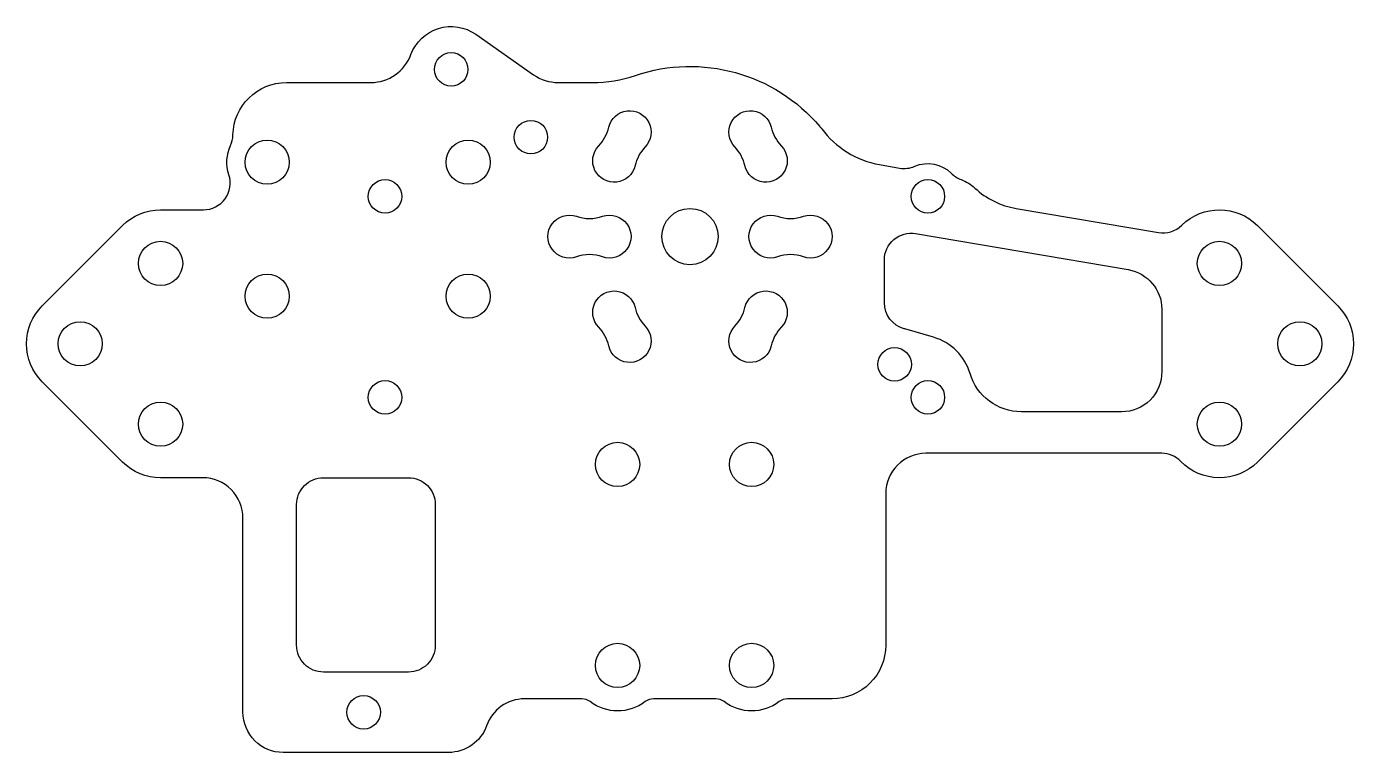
# Model space of a CAD drawing. Header units: millimetres. Extents: x -50.9 to 48.1, y -49.7 to 4.4.
import ezdxf

# ---------------------------------------------------------------- set-up
doc = ezdxf.new("R2010")
doc.units = ezdxf.units.MM
doc.layers.get('0').update_dxf_attribs({"linetype": 'CONTINUOUS'})

msp = doc.modelspace()

# ---------------------------------------------------------------- linework, layer by layer
for points in [[(-13.116, 0.841, 0.153915), (-11.281, 0.262), (-8.728, 0.262, 0.081834), (-5.519, 0.791, -0.307607), (8.238, -3.02, 0.009495), (8.389, -3.191, 0.193392), (12.686, -5.865), (14.18, -6.128, 0.147456), (15.326, -5.992, -0.309682), (18.046, -6.514, 0.110841), (18.784, -6.986, -0.101019), (19.807, -7.613, 0.146864), (22.899, -9.144), (33.502, -10.943, 0.241479), (35.243, -10.393, -0.41255), (40.884, -10.409), (46.884, -16.409, -0.414214), (46.884, -22.066), (40.884, -28.066, -0.418835), (35.182, -28.021, 0.203009), (33.746, -27.413), (16.155, -27.413, 0.414214), (13.155, -30.413), (13.155, -41.738, -0.414214), (9.155, -45.738), (5.822, -45.738, 0.164212), (5.216, -45.942, -0.337526), (1.095, -45.942, 0.164212), (0.489, -45.738), (-4.178, -45.738, 0.164212), (-4.784, -45.942, -0.337526), (-8.905, -45.942, 0.164212), (-9.511, -45.738), (-13.795, -45.738, 0.317837), (-16.623, -47.738, -0.317837), (-19.452, -49.738), (-31.795, -49.738, -0.414214), (-34.795, -46.738), (-34.795, -32.238, 0.414214), (-37.795, -29.238), (-40.945, -29.238, -0.198912), (-43.773, -28.066), (-49.773, -22.066, -0.414214), (-49.773, -16.409), (-43.773, -10.409, -0.198912), (-40.945, -9.238), (-37.749, -9.238, 0.509851), (-35.847, -6.618, -0.188005), (-35.724, -4.442, 0.102142), (-35.544, -3.654, -0.408079), (-31.545, 0.262), (-25.262, 0.262, 0.313662), (-22.262, 2.35, -0.491296), (-17.426, 3.859)], [(-8.258, -4.474, 0.134474), (-7.503, -3.081, -1.310733), (-4.789, -4.55, 0.134474), (-5.543, -5.944, -1.310733)], [(4.613, -3.081, 0.134474), (5.368, -4.474, -1.310733), (2.654, -5.944, 0.134474), (1.899, -4.55, -1.310733)], [(-9.923, -9.725, 0.167625), (-7.967, -9.725, -1.402762), (-7.967, -12.75, 0.167625), (-9.923, -12.75, -1.402762)], [(5.077, -9.725, 0.167625), (7.033, -9.725, -1.402762), (7.033, -12.75, 0.167625), (5.077, -12.75, -1.402762)], [(15.39, -11.014), (31.257, -13.706, -0.365805), (33.755, -16.664), (33.755, -21.313, -0.414214), (30.755, -24.313), (23.28, -24.313, -0.331853), (19.446, -21.453, 0.254655), (16.734, -18.754), (14.593, -18.129, 0.005412), (14.536, -18.113, -0.339231), (13.055, -16.181), (13.055, -12.986, -0.464338)], [(-7.503, -19.395, 0.134474), (-8.258, -18.001, -1.310733), (-5.543, -16.532, 0.134474), (-4.789, -17.926, -1.310733)], [(1.899, -17.926, 0.134474), (2.654, -16.532, -1.310733), (5.368, -18.001, 0.134474), (4.613, -19.395, -1.310733)], [(-28.795, -29.238), (-22.452, -29.238, -0.414214), (-20.452, -31.238), (-20.452, -41.738, -0.414214), (-22.452, -43.738), (-28.795, -43.738, -0.414214), (-30.795, -41.738), (-30.795, -31.238, -0.414214)]]:
    msp.add_lwpolyline(points, format="xyb", close=True)
for centre, radius in [((-19.261, 1.238), 1.25), ((-13.318, -3.819), 1.25), ((-32.995, -5.688), 1.65), ((-17.995, -5.688), 1.65), ((-24.195, -8.238), 1.25), ((16.305, -8.238), 1.25), ((-1.445, -11.238), 2.1), ((-40.945, -13.238), 1.65), ((38.055, -13.238), 1.65), ((-32.995, -15.688), 1.65), ((-17.995, -15.688), 1.65), ((-46.945, -19.238), 1.65), ((44.055, -19.238), 1.65), ((13.82, -20.776), 1.25), ((-24.195, -23.238), 1.25), ((16.305, -23.238), 1.25), ((-40.945, -25.238), 1.65), ((38.055, -25.238), 1.65), ((-6.845, -28.238), 1.65), ((3.155, -28.238), 1.65), ((-6.845, -43.238), 1.65), ((3.155, -43.238), 1.65), ((-25.795, -46.738), 1.25)]:
    msp.add_circle(centre, radius)

doc.saveas('drawing.dxf')
